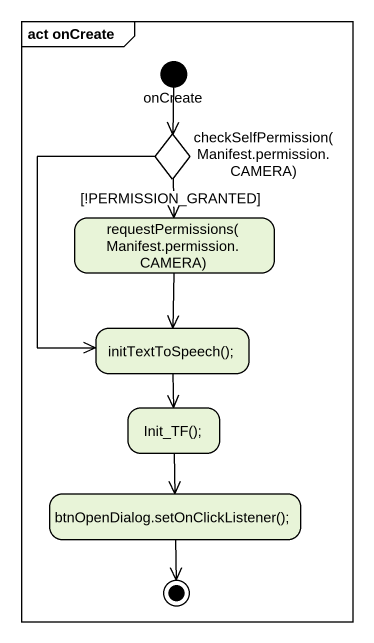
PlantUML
@startuml
mainframe act onCreate
hide empty description
state onCreate <<start>>
state "checkSelfPermission(Manifest.permission.CAMERA)" as checkSelfPermission <<choice>>
state "requestPermissions(Manifest.permission.CAMERA)" as requestPermissions_Manifest
state "initTextToSpeech();" as initTextToSpeech
state "Init_TF();" as Init_TF
state "btnOpenDialog.setOnClickListener();" as btnOpenDialog
onCreate --> checkSelfPermission
checkSelfPermission --> requestPermissions_Manifest : [!PERMISSION_GRANTED]
checkSelfPermission --> initTextToSpeech
requestPermissions_Manifest --> initTextToSpeech
initTextToSpeech --> Init_TF
Init_TF --> btnOpenDialog
btnOpenDialog --> [*]
@enduml
